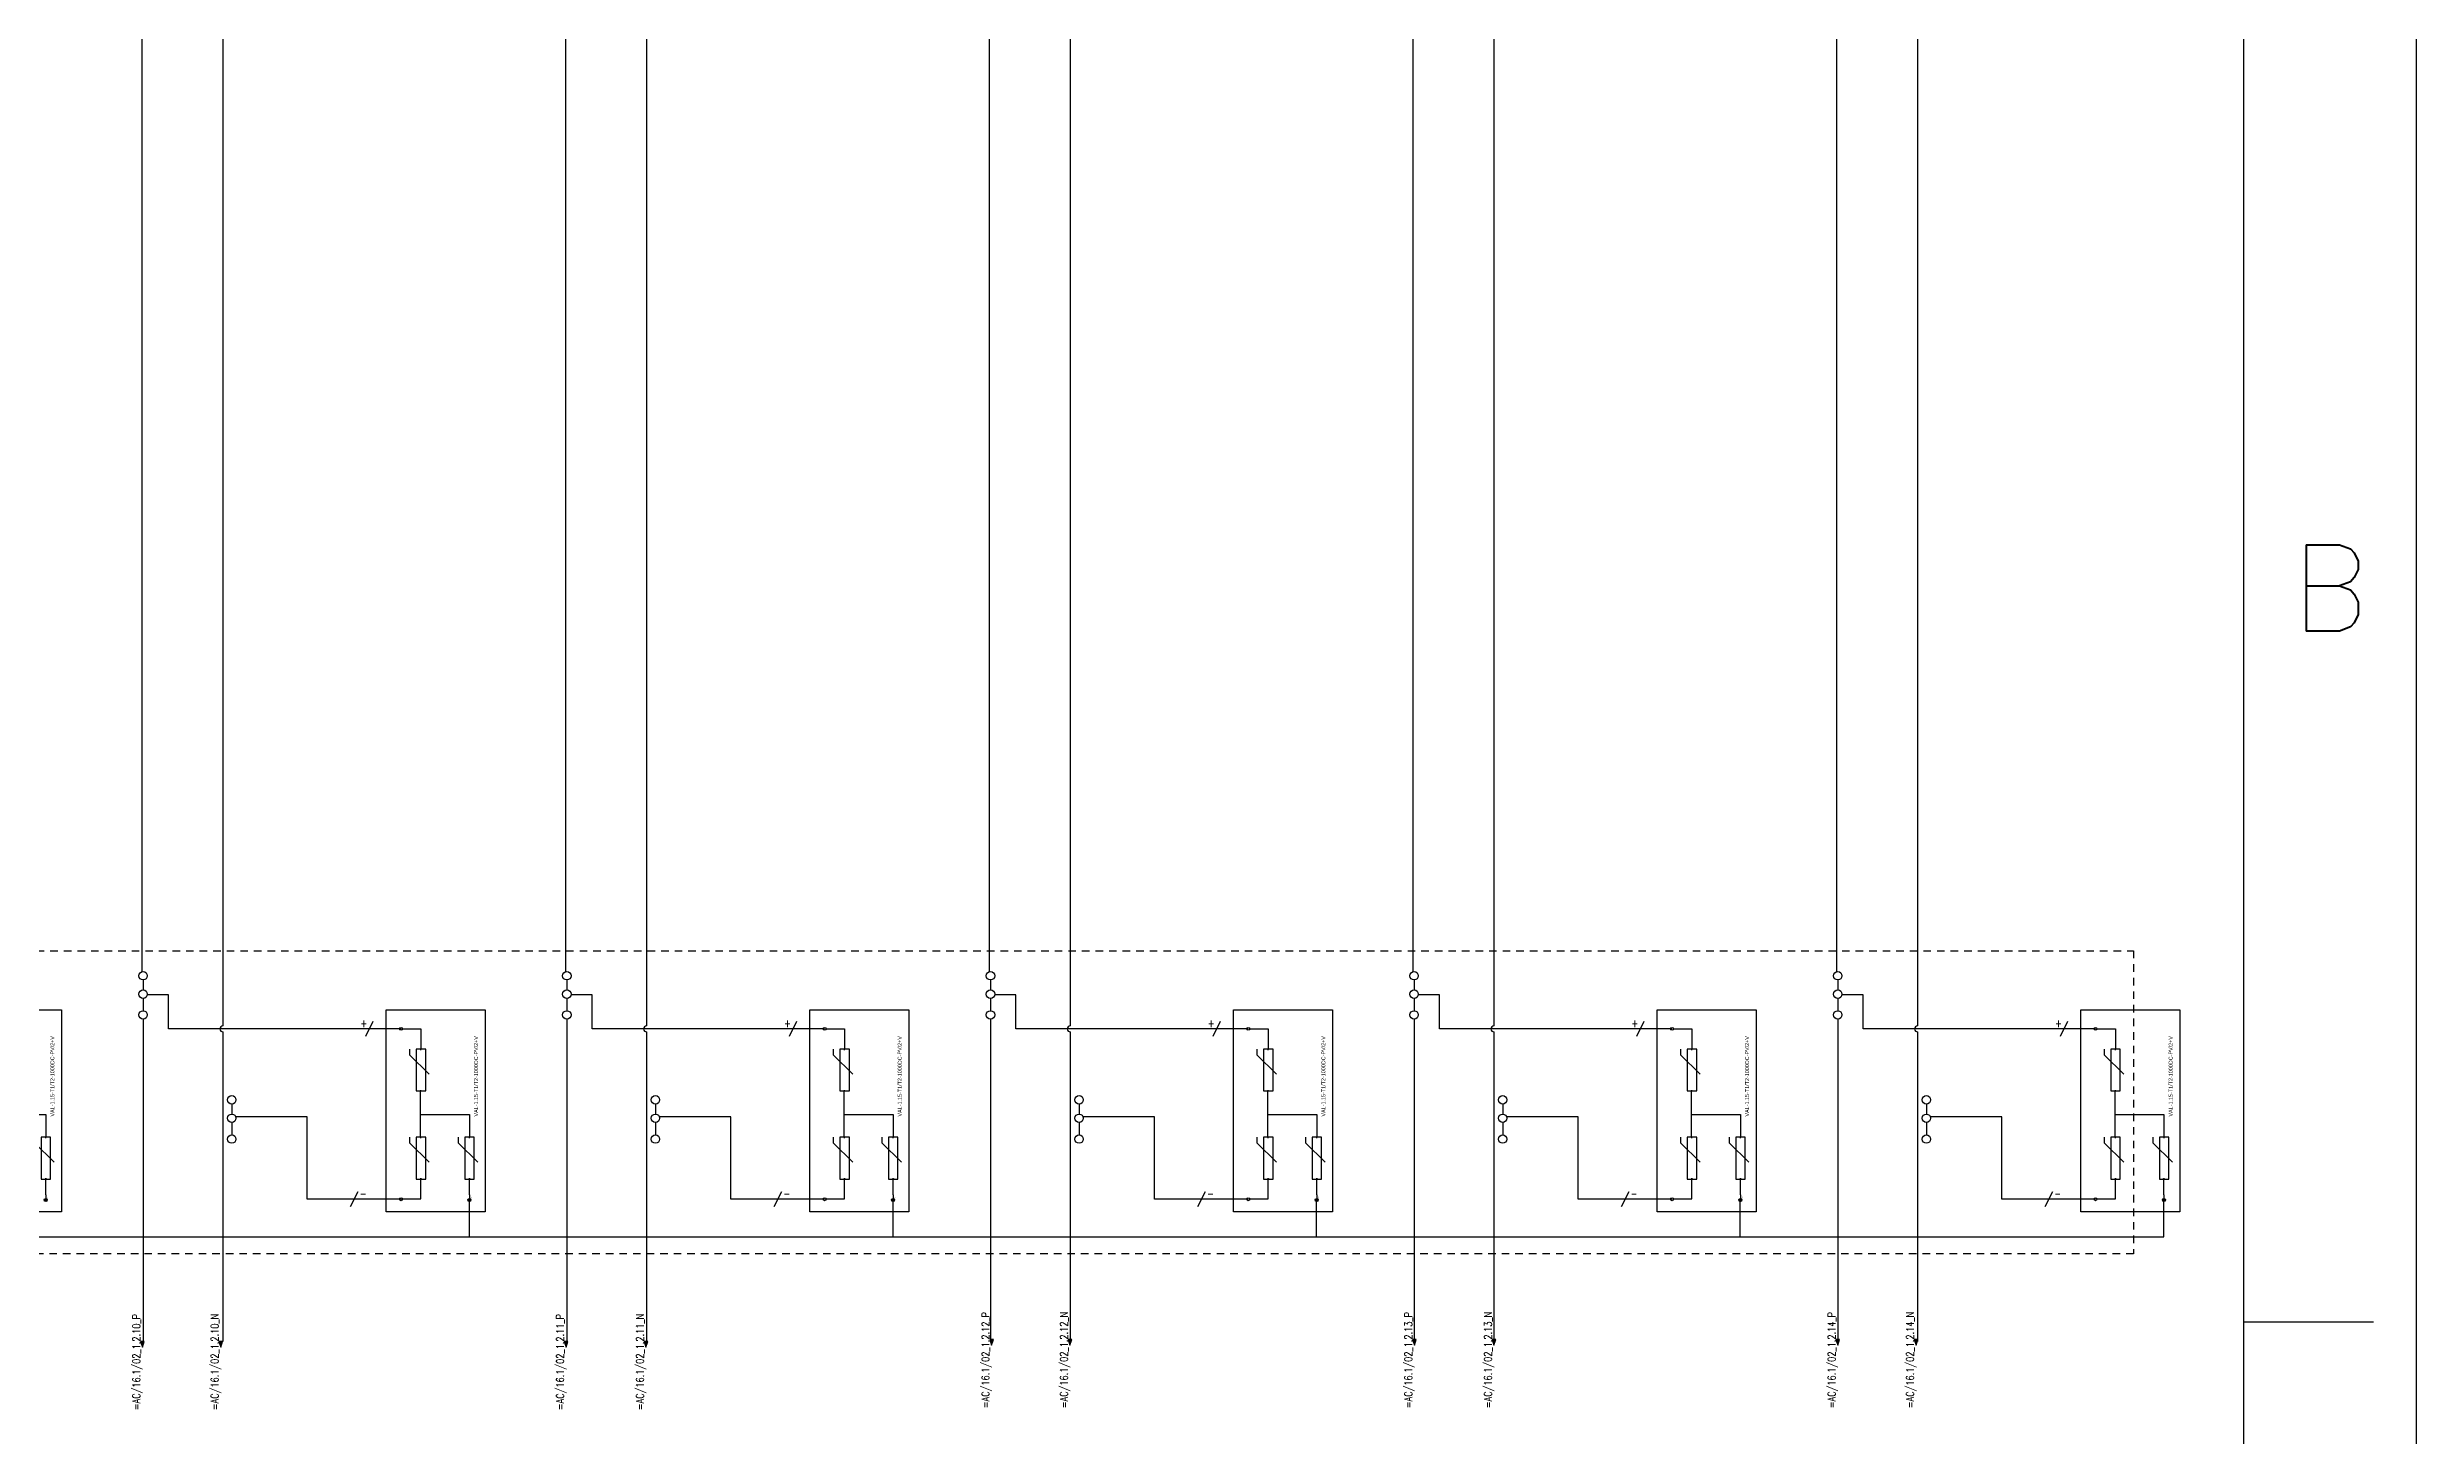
# Model space of a CAD drawing. Header units: inches. Extents: x 3 to 127, y -3 to 89.
# Drawn here: x 87.49 to 126.76, y 18.02 to 41.04 of the extents above; entities that cross this region are included whole.
import ezdxf
from ezdxf.enums import TextEntityAlignment as Align

# ---------------------------------------------------------------- set-up
doc = ezdxf.new("R2010")
doc.units = ezdxf.units.IN
doc.header["$MEASUREMENT"] = 0
doc.linetypes.add('HIDDEN2', pattern=[0.1875, 0.125, -0.0625])
for name, color, linetype in [('GRY_20AWG', 9, 'Continuous'), ('LOCBOX', 92, 'HIDDEN2'), ('MISC', 2, 'Continuous'), ('RED_12AWG', 1, 'Continuous'), ('SYMS', 7, 'Continuous'), ('TAGS', 51, 'Continuous'), ('Title Block', 7, 'Continuous'), ('Viewport', 7, 'Continuous'), ('WHT_12AWG', 7, 'Continuous'), ('WIREREF', 61, 'Continuous')]:
    doc.layers.add(name, color=color, linetype=linetype)
doc.styles.add('Roman', font='romans')
doc.styles.add('WD', font='romans.shx')
doc.styles.add('WD_IEC', font='isocp2.shx', dxfattribs={"width": 0.9, "height": 4})

# ---------------------------------------------------------------- blocks, each defined once
blk = doc.blocks.new('ANSI_border_C')
at = {"layer": 'Title Block'}
for p, q in [((21, 0), (21, 16)), ((20.5, 0.75), (20.5, 15.25)), ((20.5, 4), (20.875, 4))]:
    blk.add_line(p, q, dxfattribs=at)
at = {"layer": 'Title Block', "style": 'Roman'}
blk.add_text('B', height=0.25, dxfattribs=at).set_placement((20.75, 6.125), align=Align.MIDDLE_CENTER)
blk = doc.blocks.new('JIC_border_C')
at = {"xscale": 5.726708801404052, "yscale": 5.726708801404052, "zscale": 5.726708801404052}
blk.add_blockref('ANSI_border_C', (6.5, -3), dxfattribs=at)
blk = doc.blocks.new('HA1S4')
for points in [[(0, 0), (-0.031, 0), (0, -0.094), (0.031, 0), (0, 0)], [(0.016, -0.011), (-0.016, -0.011), (0, -0.058), (0.016, -0.011)]]:
    blk.add_lwpolyline(points)
at = {"style": 'WD', "flags": 1}
for tag, p in [('X2TERM01', (0, 0)), ('SIGCODE', (0.035, -0.083))]:
    blk.add_attdef(tag, p, '', height=0.01, dxfattribs=at)
at = {"style": 'WD', "width": 0.7}
for tag, p in [('XREF', (0.088, -0.062)), ('DESC1', (0.088, 0.113))]:
    blk.add_attdef(tag, p, '', height=0.125, dxfattribs=at)
at = {"style": 'WD', "width": 0.8, "flags": 8}
blk.add_attdef('WIRENO', text='', height=0.125, dxfattribs=at).set_placement((0, -0.259), align=Align.CENTER)
blk = doc.blocks.new('HT0_02')
blk.add_circle((0, 0), 0.0699)
at = {"style": 'WD', "flags": 1}
for tag, p in [('X4TERM01', (-0.07, 0)), ('X2TERM01', (0, 0.07)), ('X1TERM01', (0.07, 0)), ('X8TERM01', (0, -0.07))]:
    blk.add_attdef(tag, p, '', height=0.01, dxfattribs=at)
blk = doc.blocks.new('HGND4')
for p, q in [((0, 0), (10, 0)), ((10, -3.8), (10, 3.8)), ((11.2, -2.5), (11.2, 2.5)), ((12.5, -1.2), (12.5, 1.2))]:
    blk.add_line(p, q)
blk.add_circle((10, 0), 5)
at = {"style": 'WD_IEC'}
for tag, p in [('TAG1', (2.5, 4.6)), ('INST', (2.5, 11.6)), ('LOC', (2.5, 8.1))]:
    blk.add_attdef(tag, text='', height=2.5, dxfattribs=at).set_placement(p, align=Align.RIGHT)
at = {"style": 'WD_IEC', "flags": 1}
blk.add_attdef('X4TERM01', (0, 0), '', height=0.32, dxfattribs=at)
blk = doc.blocks.new('VT0_05')
blk.add_lwpolyline([(0.08, -0.06), (0, 0.08), (-0.08, -0.06)], close=True)
at = {"style": 'WD', "flags": 1}
for tag, p in [('X4TERM01', (-0.05, 0)), ('X2TERM01', (0, 0.08)), ('X1TERM01', (0.05, 0)), ('X8TERM01', (0, -0.06))]:
    blk.add_attdef(tag, p, '', height=0.01, dxfattribs=at)
blk = doc.blocks.new('Lightening Surge Arrestor')
at = {"color": 5}
for p, q in [((0.502, 2.919), (0.502, 2.827)), ((0.502, 2.827), (0.826, 2.503)), ((0.502, 1.459), (0.502, 1.367)), ((0.502, 1.367), (0.826, 1.043)), ((1.308, 1.459), (1.308, 1.367)), ((1.308, 1.367), (1.632, 1.043))]:
    blk.add_line(p, q, dxfattribs=at)
for points in [[(0.112, 3.569), (1.754, 3.569), (1.754, 0.222), (0.112, 0.222)], [(0.768, 2.919), (0.611, 2.919), (0.611, 2.225), (0.768, 2.225)], [(0.768, 1.459), (0.611, 1.459), (0.611, 0.765), (0.768, 0.765)], [(1.574, 1.459), (1.417, 1.459), (1.417, 0.765), (1.574, 0.765)]]:
    blk.add_lwpolyline(points, close=True, dxfattribs=at)
at = {"layer": 'GRY_20AWG'}
blk.add_line((1.492, 0.502), (1.492, 0.468), dxfattribs=at)
at = {"layer": 'RED_12AWG'}
for p, q in [((0.382, 3.255), (0.686, 3.255)), ((0.686, 3.255), (0.686, 2.926)), ((0.69, 2.919), (0.684, 2.919)), ((0.681, 1.459), (0.681, 2.226)), ((0.681, 1.835), (1.492, 1.835)), ((1.492, 1.835), (1.492, 1.466)), ((0.69, 1.459), (0.681, 1.459)), ((0.381, 0.435), (0.69, 0.435)), ((0.69, 0.435), (0.69, 0.766)), ((1.492, 0.502), (1.492, 0.757))]:
    blk.add_line(p, q, dxfattribs=at)
at = {"layer": 'SYMS'}
for name, p, xscale, yscale, zscale in [('HT0_02', (0.358, 3.255), 0.3314421991292846, 0.3314421991292846, 0.3314421991292846), ('VT0_05', (0.686, 2.918), 0.1052161047490845, 0.1052161047490845, 0.1052161047490845), ('VT0_05', (0.686, 1.458), 0.1052161047490845, 0.1052161047490845, 0.1052161047490845), ('HT0_02', (0.69, 1.459), 0.01504368401050088, 0.01504368401050088, 0.01504368401050088), ('VT0_05', (1.492, 1.458), 0.1052161047490845, 0.1052161047490845, 0.1052161047490845), ('HT0_02', (0.358, 0.429), 0.3314421991292846, 0.3314421991292846, 0.3314421991292846)]:
    blk.add_blockref(name, p, dxfattribs=dict(at, xscale=xscale, yscale=yscale, zscale=zscale))
at = {"layer": 'SYMS', "xscale": -0.1052161047490845, "yscale": 0.1052161047490845, "zscale": 0.1052161047490845, "rotation": 180}
for p in [(0.686, 2.226), (0.686, 0.766), (1.492, 0.766)]:
    blk.add_blockref('VT0_05', p, dxfattribs=at)
at = {"layer": 'SYMS'}
ref = blk.add_blockref('HGND4', (1.492, 0.468), dxfattribs=dict(at, xscale=0.005, yscale=0.005, zscale=0.005, rotation=270))
ref.add_attrib('TAG1', 'PE', dxfattribs={"layer": 'TAGS', "height": 0.0125, "rotation": 270, "style": 'WD_IEC'}).set_placement((1.515, 0.455), align=Align.RIGHT)
at = {"color": 5, "insert": (1.57, 1.801), "char_height": 0.065, "attachment_point": 1, "rotation": 90}
blk.add_mtext_dynamic_manual_height_columns('VAL-1.15-T1/T2-1000DC-PV/2+V', width=1.87491, gutter_width=0.325, heights=[0], dxfattribs=at)
for tag, p in [('+', (0.447, 3.312)), ('-', (0.457, 0.49))]:
    blk.add_attdef(tag, p, '', height=0.065)
at = {"color": 5}
blk.add_attdef('VAL-1.15-T1/T2-1000DC-PV/2+V', (1.651, 1.798), '', height=0.065, rotation=90, dxfattribs=at)
blk = doc.blocks.new('VT0_02')
blk.add_circle((0, 0), 0.0699)
at = {"style": 'WD', "flags": 1}
for tag, p in [('X4TERM01', (-0.07, 0)), ('X2TERM01', (0, 0.07)), ('X1TERM01', (0.07, 0)), ('X8TERM01', (0, -0.07))]:
    blk.add_attdef(tag, p, '', height=0.01, dxfattribs=at)
blk = doc.blocks.new('HW01')
for p, q in [((0.062, 0.125), (-0.062, -0.125)), ((0.031, 0), (-0.031, 0))]:
    blk.add_line(p, q)
at = {"style": 'WD', "width": 0.7, "flags": 1}
for tag, p in [('INST', (0, 0.357)), ('LOC', (0, 0.188)), ('DESC1', (0, -0.456)), ('XREF', (0, -0.3)), ('DESC2', (0, -0.613))]:
    blk.add_attdef(tag, text='', height=0.125, dxfattribs=at).set_placement(p, align=Align.CENTER)
at = {"style": 'WD', "width": 0.8}
blk.add_attdef('TAG1', text='', height=0.125, dxfattribs=at).set_placement((-0.031, 0.031), align=Align.RIGHT)
at = {"style": 'WD', "flags": 1}
for tag, p in [('X4TERM01', (-0.031, 0)), ('X1TERM01', (0.031, 0))]:
    blk.add_attdef(tag, p, '', height=0.0125, dxfattribs=at)
at = {"linetype": 'Continuous', "style": 'WD', "flags": 9}
blk.add_attdef('ASSYCODE', text='', height=0.01, dxfattribs=at).set_placement((0.029, 0.042), align=Align.CENTER)
at = {"style": 'WD'}
for tag, p in [('X2LINK', (0, 0.125)), ('X8LINK', (0, -0.125))]:
    blk.add_attdef(tag, p, '', height=0.01, dxfattribs=at)
at = {"style": 'WD', "flags": 9}
blk.add_attdef('FAMILY', text='', height=0.01, dxfattribs=at).set_placement((0.023, 0.118), align=Align.CENTER)
at = {"style": 'WD', "width": 0.8}
blk.add_attdef('RATING1', (0.094, 0.031), '', height=0.125, dxfattribs=at)
at = {"style": 'WD', "width": 0.8, "flags": 1}
blk.add_attdef('MFG', text='', height=0.0938, dxfattribs=at).set_placement((-0.125, -0.031), align=Align.TOP_RIGHT)
blk.add_attdef('CAT', text='', height=0.0938, dxfattribs=at).set_placement((0.031, -0.031), align=Align.TOP_LEFT)

msp = doc.modelspace()

# ---------------------------------------------------------------- linework, layer by layer
at = {"layer": 'GRY_20AWG', "color": 240, "true_color": 0xed1f24}
for p, q in [((89.051, 62.194), (89.051, 25.714)), ((96.074, 62.194), (96.074, 25.714)), ((103.096, 62.194), (103.096, 25.714)), ((110.119, 62.194), (110.119, 25.714)), ((117.142, 62.194), (117.142, 25.714)), ((89.074, 25.574), (89.074, 25.409)), ((96.097, 25.574), (96.097, 25.409)), ((103.12, 25.574), (103.12, 25.409)), ((110.142, 25.574), (110.142, 25.409)), ((117.165, 25.574), (117.165, 25.409)), ((89.074, 25.269), (89.074, 25.064)), ((89.495, 25.325), (89.144, 25.325)), ((89.495, 24.763), (89.495, 25.325)), ((96.097, 25.269), (96.097, 25.064)), ((96.518, 25.325), (96.167, 25.325)), ((96.518, 24.763), (96.518, 25.325)), ((103.12, 25.269), (103.12, 25.064)), ((103.541, 25.325), (103.189, 25.325)), ((103.541, 24.763), (103.541, 25.325)), ((110.142, 25.269), (110.142, 25.064)), ((110.564, 25.325), (110.212, 25.325)), ((110.564, 24.763), (110.564, 25.325)), ((117.165, 25.269), (117.165, 25.064)), ((117.586, 25.325), (117.235, 25.325)), ((117.586, 24.763), (117.586, 25.325)), ((89.074, 24.924), (89.074, 19.579)), ((92.79, 24.763), (89.495, 24.763)), ((93.349, 24.763), (92.852, 24.763)), ((96.097, 24.924), (96.097, 19.579)), ((99.813, 24.763), (96.518, 24.763)), ((100.371, 24.763), (99.875, 24.763)), ((103.12, 24.924), (103.12, 19.579)), ((106.836, 24.763), (103.541, 24.763)), ((107.394, 24.763), (106.898, 24.763)), ((110.142, 24.924), (110.142, 19.579)), ((113.858, 24.763), (110.564, 24.763)), ((114.417, 24.763), (113.921, 24.763)), ((117.165, 24.924), (117.165, 19.579)), ((120.881, 24.763), (117.586, 24.763)), ((121.44, 24.763), (120.944, 24.763)), ((90.543, 23.516), (90.543, 23.351)), ((90.543, 23.211), (90.543, 23.006)), ((91.792, 23.305), (90.613, 23.305)), ((91.792, 21.937), (91.792, 23.305)), ((97.566, 23.516), (97.566, 23.351)), ((97.566, 23.211), (97.566, 23.006)), ((98.815, 23.305), (97.636, 23.305)), ((98.815, 21.937), (98.815, 23.305)), ((104.589, 23.516), (104.589, 23.351)), ((104.589, 23.211), (104.589, 23.006)), ((105.838, 23.305), (104.659, 23.305)), ((105.838, 21.937), (105.838, 23.305)), ((111.611, 23.516), (111.611, 23.351)), ((111.611, 23.211), (111.611, 23.006)), ((112.86, 23.305), (111.681, 23.305)), ((112.86, 21.937), (112.86, 23.305)), ((118.634, 23.516), (118.634, 23.351)), ((118.634, 23.211), (118.634, 23.006)), ((119.883, 23.305), (118.704, 23.305)), ((119.883, 21.937), (119.883, 23.305)), ((92.539, 21.937), (91.792, 21.937)), ((93.349, 21.937), (92.602, 21.937)), ((99.562, 21.937), (98.815, 21.937)), ((100.371, 21.937), (99.624, 21.937)), ((106.585, 21.937), (105.838, 21.937)), ((107.394, 21.937), (106.647, 21.937)), ((113.607, 21.937), (112.86, 21.937)), ((114.417, 21.937), (113.67, 21.937)), ((120.63, 21.937), (119.883, 21.937)), ((121.44, 21.937), (120.693, 21.937))]:
    msp.add_line(p, q, dxfattribs=at)
at = {"layer": 'LOCBOX', "color": 6}
msp.add_lwpolyline([(73.586, 26.059), (122.07, 26.059), (122.07, 21.03), (73.586, 21.03)], close=True, dxfattribs=at)
at = {"layer": 'WHT_12AWG', "color": 240, "true_color": 0xed1f24}
for p, q in [((90.398, 72.611), (90.398, 24.813)), ((97.421, 72.611), (97.421, 24.813)), ((104.444, 72.611), (104.444, 24.813)), ((111.467, 72.611), (111.467, 24.813)), ((118.489, 72.611), (118.489, 24.813)), ((90.398, 24.713), (90.398, 19.579)), ((97.421, 24.713), (97.421, 19.579)), ((104.444, 24.713), (104.444, 19.579)), ((111.467, 24.713), (111.467, 19.579)), ((118.489, 24.713), (118.489, 19.579)), ((94.482, 21.314), (94.482, 21.917)), ((101.505, 21.314), (101.505, 21.917)), ((108.527, 21.314), (108.527, 21.917)), ((115.55, 21.314), (115.55, 21.917)), ((122.573, 21.314), (122.573, 21.917))]:
    msp.add_line(p, q, dxfattribs=at)
at = {"layer": 'WHT_12AWG', "color": 3}
msp.add_line((67.976, 21.314), (122.573, 21.314), dxfattribs=at)
at = {"layer": 'WHT_12AWG'}
for centre in [(90.398, 24.763), (97.421, 24.763), (104.444, 24.763), (111.467, 24.763), (118.489, 24.763)]:
    msp.add_arc(centre, 0.05, 90, 270, dxfattribs=at)

# ---------------------------------------------------------------- block references
for p in [(85.967, 21.508), (92.99, 21.508), (100.013, 21.508), (107.036, 21.508), (114.059, 21.508), (121.081, 21.508)]:
    msp.add_blockref('Lightening Surge Arrestor', p)
at = {"layer": 'SYMS'}
for p in [(89.074, 25.644), (96.097, 25.644), (103.12, 25.644), (110.142, 25.644), (117.165, 25.644), (89.074, 25.339), (96.097, 25.339), (103.12, 25.339), (110.142, 25.339), (117.165, 25.339), (89.074, 24.994), (96.097, 24.994), (103.12, 24.994), (110.142, 24.994), (117.165, 24.994), (90.543, 23.586), (97.566, 23.586), (104.589, 23.586), (111.611, 23.586), (118.634, 23.586), (90.543, 23.281), (97.566, 23.281), (104.589, 23.281), (111.611, 23.281), (118.634, 23.281), (90.543, 22.936), (97.566, 22.936), (104.589, 22.936), (111.611, 22.936), (118.634, 22.936)]:
    msp.add_blockref('VT0_02', p, dxfattribs=at)
ref = msp.add_blockref('HW01', (92.821, 24.763), dxfattribs=at)
ref.add_attrib('TAG1', '+', dxfattribs={"layer": 'TAGS', "height": 0.125, "style": 'WD', "width": 0.8}).set_placement((92.79, 24.794), align=Align.RIGHT)
ref = msp.add_blockref('HW01', (99.844, 24.763), dxfattribs=at)
ref.add_attrib('TAG1', '+', dxfattribs={"layer": 'TAGS', "height": 0.125, "style": 'WD', "width": 0.8}).set_placement((99.813, 24.794), align=Align.RIGHT)
ref = msp.add_blockref('HW01', (106.867, 24.763), dxfattribs=at)
ref.add_attrib('TAG1', '+', dxfattribs={"layer": 'TAGS', "height": 0.125, "style": 'WD', "width": 0.8}).set_placement((106.836, 24.794), align=Align.RIGHT)
ref = msp.add_blockref('HW01', (113.89, 24.763), dxfattribs=at)
ref.add_attrib('TAG1', '+', dxfattribs={"layer": 'TAGS', "height": 0.125, "style": 'WD', "width": 0.8}).set_placement((113.858, 24.794), align=Align.RIGHT)
ref = msp.add_blockref('HW01', (120.912, 24.763), dxfattribs=at)
ref.add_attrib('TAG1', '+', dxfattribs={"layer": 'TAGS', "height": 0.125, "style": 'WD', "width": 0.8}).set_placement((120.881, 24.794), align=Align.RIGHT)
ref = msp.add_blockref('HW01', (92.57, 21.937), dxfattribs=at)
ref.add_attrib('RATING1', '-', (92.664, 21.968), dxfattribs={"layer": 'MISC', "height": 0.125, "style": 'WD', "width": 0.8})
ref = msp.add_blockref('HW01', (99.593, 21.937), dxfattribs=at)
ref.add_attrib('RATING1', '-', (99.687, 21.968), dxfattribs={"layer": 'MISC', "height": 0.125, "style": 'WD', "width": 0.8})
ref = msp.add_blockref('HW01', (106.616, 21.937), dxfattribs=at)
ref.add_attrib('RATING1', '-', (106.71, 21.968), dxfattribs={"layer": 'MISC', "height": 0.125, "style": 'WD', "width": 0.8})
ref = msp.add_blockref('HW01', (113.639, 21.937), dxfattribs=at)
ref.add_attrib('RATING1', '-', (113.732, 21.968), dxfattribs={"layer": 'MISC', "height": 0.125, "style": 'WD', "width": 0.8})
ref = msp.add_blockref('HW01', (120.662, 21.937), dxfattribs=at)
ref.add_attrib('RATING1', '-', (120.755, 21.968), dxfattribs={"layer": 'MISC', "height": 0.125, "style": 'WD', "width": 0.8})
at = {"layer": 'SYMS', "color": 1}
ref = msp.add_blockref('HA1S4', (103.138, 19.612), dxfattribs=at)
ref.add_attrib('WIRENO', '=AC/16.1/02_1.2.12_P', dxfattribs={"layer": 'WIREREF', "color": 1, "height": 0.125, "rotation": 90, "style": 'WD', "width": 0.8, "flags": 8}).set_placement((103.138, 18.474), align=Align.BOTTOM_LEFT)
ref = msp.add_blockref('HA1S4', (104.438, 19.612), dxfattribs=at)
ref.add_attrib('WIRENO', '=AC/16.1/02_1.2.12_N', dxfattribs={"layer": 'WIREREF', "color": 1, "height": 0.125, "rotation": 90, "style": 'WD', "width": 0.8, "flags": 8}).set_placement((104.438, 18.474), align=Align.BOTTOM_LEFT)
ref = msp.add_blockref('HA1S4', (110.147, 19.612), dxfattribs=at)
ref.add_attrib('WIRENO', '=AC/16.1/02_1.2.13_P', dxfattribs={"layer": 'WIREREF', "color": 1, "height": 0.125, "rotation": 90, "style": 'WD', "width": 0.8, "flags": 8}).set_placement((110.147, 18.474), align=Align.BOTTOM_LEFT)
ref = msp.add_blockref('HA1S4', (111.467, 19.612), dxfattribs=at)
ref.add_attrib('WIRENO', '=AC/16.1/02_1.2.13_N', dxfattribs={"layer": 'WIREREF', "color": 1, "height": 0.125, "rotation": 90, "style": 'WD', "width": 0.8, "flags": 8}).set_placement((111.467, 18.474), align=Align.BOTTOM_LEFT)
ref = msp.add_blockref('HA1S4', (117.164, 19.612), dxfattribs=at)
ref.add_attrib('WIRENO', '=AC/16.1/02_1.2.14_P', dxfattribs={"layer": 'WIREREF', "color": 1, "height": 0.125, "rotation": 90, "style": 'WD', "width": 0.8, "flags": 8}).set_placement((117.164, 18.474), align=Align.BOTTOM_LEFT)
ref = msp.add_blockref('HA1S4', (118.464, 19.612), dxfattribs=at)
ref.add_attrib('WIRENO', '=AC/16.1/02_1.2.14_N', dxfattribs={"layer": 'WIREREF', "color": 1, "height": 0.125, "rotation": 90, "style": 'WD', "width": 0.8, "flags": 8}).set_placement((118.464, 18.474), align=Align.BOTTOM_LEFT)
ref = msp.add_blockref('HA1S4', (89.062, 19.579), dxfattribs=at)
ref.add_attrib('WIRENO', '=AC/16.1/02_1.2.10_P', dxfattribs={"layer": 'WIREREF', "color": 1, "height": 0.125, "rotation": 90, "style": 'WD', "width": 0.8, "flags": 8}).set_placement((89.062, 18.441), align=Align.BOTTOM_LEFT)
ref = msp.add_blockref('HA1S4', (90.361, 19.579), dxfattribs=at)
ref.add_attrib('WIRENO', '=AC/16.1/02_1.2.10_N', dxfattribs={"layer": 'WIREREF', "color": 1, "height": 0.125, "rotation": 90, "style": 'WD', "width": 0.8, "flags": 8}).set_placement((90.361, 18.441), align=Align.BOTTOM_LEFT)
ref = msp.add_blockref('HA1S4', (96.086, 19.579), dxfattribs=at)
ref.add_attrib('WIRENO', '=AC/16.1/02_1.2.11_P', dxfattribs={"layer": 'WIREREF', "color": 1, "height": 0.125, "rotation": 90, "style": 'WD', "width": 0.8, "flags": 8}).set_placement((96.086, 18.441), align=Align.BOTTOM_LEFT)
ref = msp.add_blockref('HA1S4', (97.41, 19.579), dxfattribs=at)
ref.add_attrib('WIRENO', '=AC/16.1/02_1.2.11_N', dxfattribs={"layer": 'WIREREF', "color": 1, "height": 0.125, "rotation": 90, "style": 'WD', "width": 0.8, "flags": 8}).set_placement((97.41, 18.441), align=Align.BOTTOM_LEFT)
at = {"layer": 'Viewport'}
msp.add_blockref('JIC_border_C', (0, 0), dxfattribs=at)

doc.saveas('drawing.dxf')
